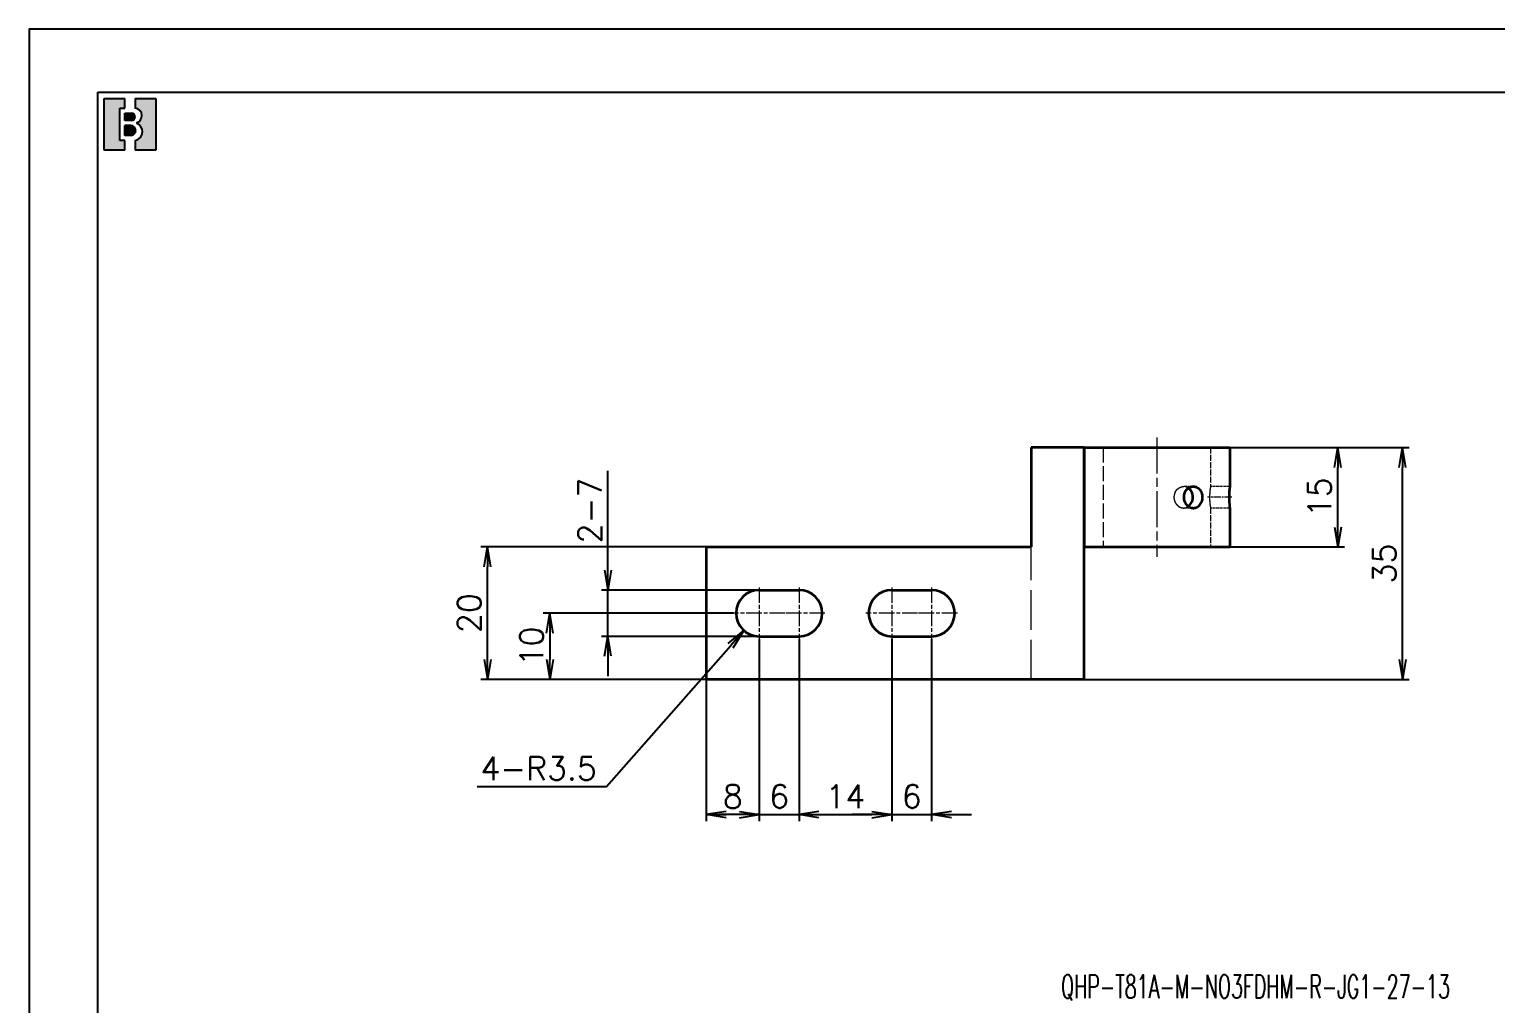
# Model space of a CAD drawing. Header units: inches. Extents: x 23 to 1845, y 4 to 536.
# Drawn here: x 711.9 to 933.1, y 170.8 to 317.8 of the extents above; entities that cross this region are included whole.
import ezdxf

# ---------------------------------------------------------------- set-up
doc = ezdxf.new("R2010")
doc.units = ezdxf.units.IN
doc.header["$MEASUREMENT"] = 0
doc.linetypes.add('AM_ISO02W050', pattern=[7.5, 6, -1.5])
doc.linetypes.add('AM_ISO08W050', pattern=[18, 12, -1.5, 3, -1.5])
doc.layers.add('AM_7', color=2, linetype='AM_ISO08W050', lineweight=25)
doc.layers.add('AM_HID', color=1, linetype='AM_ISO02W050', lineweight=25)
doc.layers.add('title_frame', color=7, linetype='Continuous')
doc.layers.add('word_dim', color=253, linetype='Continuous')
doc.styles.get("Standard").update_dxf_attribs({"font": 'txt', "bigfont": 'gbcbig.shx'})
doc.dimstyles.new('STANDARD 1-1', dxfattribs={"dimtxt": 3.5, "dimasz": 3, "dimexe": 1, "dimexo": 0, "dimgap": 1, "dimtad": 3, "dimdsep": 46, "dimtxsty": 'Standard', "dimblk1": 'OPEN', "dimblk2": 'OPEN', "dimsah": 1, "dimcen": 0, "dimclrd": 256, "dimclre": 256, "dimclrt": 3, "dimazin": 2, "dimtfac": 1, "dimtmove": 0, "dimatfit": 3, "dimldrblk": 'OPEN', "dimfxl": 0, "dimtolj": 1, "dimlwd": 25, "dimlwe": 25, "dimarcsym": 0})
doc.dimstyles.new('STANDARD 1-1$4', dxfattribs={"dimtxt": 3.5, "dimasz": 3, "dimexe": 1, "dimexo": 0, "dimgap": 1, "dimtad": 3, "dimtoh": 1, "dimdsep": 46, "dimtxsty": 'Standard', "dimblk1": 'OPEN', "dimblk2": 'OPEN', "dimsah": 1, "dimcen": 0, "dimclrd": 256, "dimclre": 256, "dimclrt": 3, "dimazin": 2, "dimtfac": 1, "dimtofl": 0, "dimtmove": 0, "dimatfit": 3, "dimldrblk": 'OPEN', "dimfxl": 0, "dimtolj": 1, "dimlwd": 25, "dimlwe": 25, "dimarcsym": 0})

# ---------------------------------------------------------------- blocks, each defined once
blk = doc.blocks.new('B\\M+18B40\\M+196A7\\M+100CF\\M+100B0\\M+100B8')
blk.add_hatch(color=1).paths.add_polyline_path([(0.3999999986702711, 0.8149999997779807), (0.3999999986702711, 0.9999999997779806), (-1.3297288e-09, 0.9999999997779806), (-1.3297288e-09, -2.220193e-10), (0.3999999986702711, -2.220193e-10), (0.3999999986702711, 0.1849999997779807), (0.2999999986702711, 0.1849999997779807), (0.2999999986702711, 0.8149999997779807)])
h = blk.add_hatch(color=1)
edge = h.paths.add_edge_path()
edge.add_line((0.5999999986702714, 0.9999999997779806), (0.5999999986702718, 0.8142220507965398))
edge.add_arc((0.5849999986702712, 0.6699999997779816), 0.1449999999999991, -5.115907697472721e-13, 84.06222754839428, ccw=False)
edge.add_arc((0.5849999986702707, 0.6699999997779802), 0.1449999999999993, -69.82872865353448, 1.1368683772161603e-13, ccw=False)
edge.add_line((0.6349999986702715, 0.5338934238898192), (0.6349999986702711, 0.5120827805020305))
edge.add_arc((0.5699999986702688, 0.3549999997779789), 0.1700000000000021, 3.979039320256561e-13, 67.5204943905955, ccw=False)
edge.add_arc((0.5699999986702724, 0.3549999997779802), 0.1699999999999993, -79.83575137827683, 0, ccw=False)
edge.add_line((0.5999999986702714, 0.1876679944711657), (0.5999999986702714, -2.220192918400699e-10))
edge.add_line((0.5999999986702714, -2.220193e-10), (0.9999999986702712, -2.220193e-10))
edge.add_line((0.9999999986702712, -2.220193e-10), (0.9999999986702712, 0.9999999997779806))
edge.add_line((0.9999999986702712, 0.9999999997779806), (0.5999999986702714, 0.9999999997779806))
h = blk.add_hatch(color=1)
edge = h.paths.add_edge_path()
edge.add_arc((0.5299999986702706, 0.6449999997779808), 0.07, 359.9999999999989, 450)
edge.add_line((0.5299999986702706, 0.7149999997779806), (0.3999999986702711, 0.7149999997779806))
edge.add_line((0.3999999986702711, 0.7149999997779806), (0.3999999986702711, 0.5749999997779809))
edge.add_line((0.3999999986702711, 0.5749999997779809), (0.5299999986702701, 0.5749999997779809))
edge.add_arc((0.5299999986702701, 0.6449999997779808), 0.07, 270, 359.9999999999999)
h = blk.add_hatch(color=1)
edge = h.paths.add_edge_path()
edge.add_arc((0.5149999986702705, 0.3799999997779802), 0.095, 1.018e-13, 90)
edge.add_line((0.5149999986702705, 0.4749999997779804), (0.3999999986702711, 0.4749999997779808))
edge.add_line((0.3999999986702711, 0.4749999997779808), (0.3999999986702711, 0.2849999997779809))
edge.add_line((0.3999999986702711, 0.2849999997779809), (0.5149999986702718, 0.2849999997779809))
edge.add_arc((0.5149999986702718, 0.379999999777981), 0.095, 270, 360.0000000000003)
at = {"color": 1}
for p, q in [((-1.3297288e-09, -2.220193e-10), (-1.3297288e-09, 0.9999999997779806)), ((-1.3297288e-09, 0.9999999997779806), (0.3999999986702711, 0.9999999997779806)), ((0.3999999986702711, 0.8149999997779807), (0.3999999986702711, 0.9999999997779806)), ((0.5999999986702714, 0.9999999997779806), (0.5999999986702718, 0.8142220507965398)), ((0.5999999986702714, 0.9999999997779806), (0.9999999986702712, 0.9999999997779806)), ((0.9999999986702712, 0.9999999997779806), (0.9999999986702712, -2.220193e-10)), ((0.2999999986702711, 0.8149999997779807), (0.3999999986702711, 0.8149999997779807)), ((0.2999999986702711, 0.1849999997779807), (0.2999999986702711, 0.8149999997779807)), ((0.3999999986702711, 0.7149999997779806), (0.5299999986702706, 0.7149999997779806)), ((0.3999999986702711, 0.5749999997779809), (0.3999999986702711, 0.7149999997779806)), ((0.5299999986702701, 0.5749999997779809), (0.3999999986702711, 0.5749999997779809)), ((0.5999999986702705, 0.6449999997779794), (0.59999999867027, 0.6449999997779803)), ((0.7299999986702704, 0.6699999997779807), (0.7299999986702704, 0.6699999997779802)), ((0.5149999986702705, 0.4749999997779804), (0.3999999986702711, 0.4749999997779808)), ((0.3999999986702711, 0.2849999997779809), (0.3999999986702711, 0.4749999997779808)), ((0.5149999986702718, 0.2849999997779809), (0.3999999986702711, 0.2849999997779809)), ((0.5699999986702711, 0.5249999997779802), (0.5699999986702716, 0.5249999997779807)), ((0.6099999986702707, 0.3799999997779806), (0.609999998670272, 0.3799999997779815)), ((0.6349999986702715, 0.5338934238898192), (0.6349999986702711, 0.5120827805020305)), ((0.739999998670271, 0.3549999997779802), (0.739999998670271, 0.3549999997779802)), ((0.3999999986702711, 0.1849999997779807), (0.2999999986702711, 0.1849999997779807)), ((0.3999999986702711, -2.220193e-10), (0.3999999986702711, 0.1849999997779807)), ((0.5999999986702714, 0.1876679944711657), (0.5999999986702714, -2.220193e-10)), ((0.3999999986702711, -2.220193e-10), (-1.3297288e-09, -2.220193e-10)), ((0.9999999986702712, -2.220193e-10), (0.5999999986702714, -2.220193e-10))]:
    blk.add_line(p, q, dxfattribs=at)
for centre, radius, start, end in [((0.5299999986702706, 0.6449999997779808), 0.07, 359.9999999999989, 90), ((0.5299999986702701, 0.6449999997779808), 0.07, 270, 359.9999999999999), ((0.5849999986702712, 0.6699999997779816), 0.1449999999999991, 359.9999999999995, 84.06222754839432), ((0.5849999986702707, 0.6699999997779802), 0.1449999999999993, 290.1712713464655, 1.781e-13), ((0.5149999986702705, 0.3799999997779802), 0.095, 1.018e-13, 90), ((0.5149999986702718, 0.379999999777981), 0.095, 270, 2.799e-13), ((0.5699999986702724, 0.3549999997779802), 0.1699999999999993, 280.1642486217232, 0), ((0.5699999986702688, 0.3549999997779789), 0.1700000000000021, 4.58e-13, 67.52049439059552)]:
    blk.add_arc(centre, radius, start, end, dxfattribs=at)
blk.add_attdef('B機密ﾏｰｸ', (-0.0857467348302255, 1.074949466596297), '', height=0.2)
blk = doc.blocks.new('_Open')
at = {"color": 0, "lineweight": -2}
for p, q in [((-1, 0.1666666666666667), (0, 0)), ((-1, -0.1666666666666667), (0, 0)), ((0, 0), (-1, 0))]:
    blk.add_line(p, q, dxfattribs=at)
blk = doc.blocks.new('*D57')
at = {"layer": 'DEFPOINTS', "color": 0, "ltscale": 2, "transparency": 16777216}
for p in [(893.0414853032471, 254.6832359639548), (919.1049302682422, 254.6832359639548), (871.041391509576, 219.6832188920262)]:
    blk.add_point(p, dxfattribs=at)
at = {"layer": 'word_dim', "lineweight": 25, "ltscale": 2, "transparency": 16777216}
for p, q in [((893.0414853032471, 254.6832359639548), (920.1049302682422, 254.6832359639548)), ((919.1049302682422, 222.6832188920262), (919.1049302682422, 251.6832359639548)), ((871.041391509576, 219.6832188920262), (920.1049302682422, 219.6832188920262))]:
    blk.add_line(p, q, dxfattribs=at)
at = {"layer": 'word_dim', "lineweight": 25, "ltscale": 2, "transparency": 16777216, "xscale": 3, "yscale": 3, "zscale": 3}
for p, rotation in [((919.1049302682422, 254.6832359639548), 90), ((919.1049302682422, 219.6832188920262), 270)]:
    blk.add_blockref('_Open', p, dxfattribs=dict(at, rotation=rotation))
at = {"layer": 'word_dim', "color": 3, "ltscale": 2, "transparency": 16777216, "insert": (916.3549302682422, 237.1832274279906), "char_height": 3.5, "attachment_point": 5, "rotation": 90}
blk.add_mtext('\\A1;35', dxfattribs=at)
blk = doc.blocks.new('*D58')
at = {"layer": 'DEFPOINTS', "color": 0, "ltscale": 2, "transparency": 16777216}
for p in [(893.0414853032471, 254.6832359639548), (909.3185454941031, 254.6832359639548), (893.0414980996193, 239.6832359639548)]:
    blk.add_point(p, dxfattribs=at)
at = {"layer": 'word_dim', "lineweight": 25, "ltscale": 2, "transparency": 16777216}
for p, q in [((893.0414853032471, 254.6832359639548), (910.3185454941031, 254.6832359639548)), ((909.3185454941031, 242.6832359639548), (909.3185454941031, 251.6832359639548)), ((893.0414980996193, 239.6832359639548), (910.3185454941031, 239.6832359639548))]:
    blk.add_line(p, q, dxfattribs=at)
at = {"layer": 'word_dim', "lineweight": 25, "ltscale": 2, "transparency": 16777216, "xscale": 3, "yscale": 3, "zscale": 3}
for p, rotation in [((909.3185454941031, 254.6832359639548), 90), ((909.3185454941031, 239.6832359639548), 270)]:
    blk.add_blockref('_Open', p, dxfattribs=dict(at, rotation=rotation))
at = {"layer": 'word_dim', "color": 3, "ltscale": 2, "transparency": 16777216, "insert": (906.5685454941031, 247.1832359639549), "char_height": 3.5, "attachment_point": 5, "rotation": 90}
blk.add_mtext('\\A1;15', dxfattribs=at)
blk = doc.blocks.new('*D59')
at = {"layer": 'DEFPOINTS', "color": 0, "ltscale": 2, "transparency": 16777216}
for p in [(781.0354932729297, 239.6832353611562), (814.0413915085282, 239.6832353611562), (814.0413915085282, 219.6832188920262)]:
    blk.add_point(p, dxfattribs=at)
at = {"layer": 'word_dim', "lineweight": 25, "ltscale": 2, "transparency": 16777216}
for p, q in [((814.0413915085282, 239.6832353611562), (780.0354932729297, 239.6832353611562)), ((781.0354932729297, 222.6832188920262), (781.0354932729297, 236.6832353611562)), ((814.0413915085282, 219.6832188920262), (780.0354932729297, 219.6832188920262))]:
    blk.add_line(p, q, dxfattribs=at)
at = {"layer": 'word_dim', "lineweight": 25, "ltscale": 2, "transparency": 16777216, "xscale": 3, "yscale": 3, "zscale": 3}
for p, rotation in [((781.0354932729297, 239.6832353611562), 90), ((781.0354932729297, 219.6832188920262), 270)]:
    blk.add_blockref('_Open', p, dxfattribs=dict(at, rotation=rotation))
at = {"layer": 'word_dim', "color": 3, "ltscale": 2, "transparency": 16777216, "insert": (778.2854932729297, 229.6832271265913), "char_height": 3.5, "attachment_point": 5, "rotation": 90}
blk.add_mtext('\\A1;20', dxfattribs=at)
blk = doc.blocks.new('*D60')
at = {"layer": 'DEFPOINTS', "color": 0, "ltscale": 2, "transparency": 16777216}
for p in [(818.1414761260876, 229.683218950554), (790.4316953182479, 219.6832188920262), (814.0413915085282, 219.6832188920262)]:
    blk.add_point(p, dxfattribs=at)
at = {"layer": 'word_dim', "lineweight": 25, "ltscale": 2, "transparency": 16777216}
for p, q in [((818.1414761260876, 229.683218950554), (789.4316953182479, 229.683218950554)), ((790.4316953182479, 226.683218950554), (790.4316953182479, 222.6832188920262)), ((814.0413915085282, 219.6832188920262), (789.4316953182479, 219.6832188920262))]:
    blk.add_line(p, q, dxfattribs=at)
at = {"layer": 'word_dim', "lineweight": 25, "ltscale": 2, "transparency": 16777216, "xscale": 3, "yscale": 3, "zscale": 3}
for p, rotation in [((790.4316953182479, 229.683218950554), 90), ((790.4316953182479, 219.6832188920262), 270)]:
    blk.add_blockref('_Open', p, dxfattribs=dict(at, rotation=rotation))
at = {"layer": 'word_dim', "color": 3, "ltscale": 2, "transparency": 16777216, "insert": (787.6816953182479, 224.6832189212902), "char_height": 3.5, "attachment_point": 5, "rotation": 90}
blk.add_mtext('\\A1;10', dxfattribs=at)
blk = doc.blocks.new('*D61')
at = {"layer": 'DEFPOINTS', "color": 0, "ltscale": 2, "transparency": 16777216}
for p in [(799.2186533670665, 233.183218950554), (822.0414738175659, 233.183218950554), (822.0414797019239, 226.183218950554)]:
    blk.add_point(p, dxfattribs=at)
at = {"layer": 'word_dim', "lineweight": 25, "ltscale": 2, "transparency": 16777216}
for p, q in [((799.2186533670665, 236.183218950554), (799.2186533670665, 251.183218950554)), ((822.0414738175659, 233.183218950554), (798.2186533670665, 233.183218950554)), ((799.2186533670665, 226.183218950554), (799.2186533670665, 233.183218950554)), ((822.0414797019239, 226.183218950554), (798.2186533670665, 226.183218950554)), ((799.2186533670665, 223.183218950554), (799.2186533670665, 220.183218950554))]:
    blk.add_line(p, q, dxfattribs=at)
at = {"layer": 'word_dim', "lineweight": 25, "ltscale": 2, "transparency": 16777216, "xscale": 3, "yscale": 3, "zscale": 3}
for p, rotation in [((799.2186533670665, 233.183218950554), 270), ((799.2186533670665, 226.183218950554), 90)]:
    blk.add_blockref('_Open', p, dxfattribs=dict(at, rotation=rotation))
at = {"layer": 'word_dim', "color": 3, "ltscale": 2, "transparency": 16777216, "insert": (796.4686533670665, 245.1832189505541), "char_height": 3.5, "attachment_point": 5, "rotation": 90}
blk.add_mtext('\\A1;{\\Fromans,bigfont|c134;2-7}', dxfattribs=at)
blk = doc.blocks.new('*D62')
at = {"layer": 'DEFPOINTS', "color": 0, "ltscale": 2, "transparency": 16777216}
for p in [(822.0414776519665, 225.7832193320237), (814.0413915085282, 219.6832188920262), (814.0413915085282, 199.2828981230005)]:
    blk.add_point(p, dxfattribs=at)
at = {"layer": 'word_dim', "lineweight": 25, "ltscale": 2, "transparency": 16777216}
for p, q in [((822.0414776519665, 225.7832193320237), (822.0414776519665, 198.2828981230005)), ((814.0413915085282, 219.6832188920262), (814.0413915085282, 198.2828981230005)), ((819.0414776519665, 199.2828981230005), (817.0413915085282, 199.2828981230005))]:
    blk.add_line(p, q, dxfattribs=at)
at = {"layer": 'word_dim', "lineweight": 25, "ltscale": 2, "transparency": 16777216, "xscale": 3, "yscale": 3, "zscale": 3, "rotation": 180}
blk.add_blockref('_Open', (814.0413915085282, 199.2828981230005), dxfattribs=at)
at = {"layer": 'word_dim', "lineweight": 25, "ltscale": 2, "transparency": 16777216, "xscale": 3, "yscale": 3, "zscale": 3}
blk.add_blockref('_Open', (822.0414776519665, 199.2828981230005), dxfattribs=at)
at = {"layer": 'word_dim', "color": 3, "ltscale": 2, "transparency": 16777216, "insert": (818.0414345802474, 202.0328981230005), "char_height": 3.5, "attachment_point": 5}
blk.add_mtext('\\A1;8', dxfattribs=at)
blk = doc.blocks.new('*D63')
at = {"layer": 'DEFPOINTS', "color": 0, "ltscale": 2, "transparency": 16777216}
for p in [(822.0414776519665, 225.7832193320237), (828.0414776519665, 225.7832193320237), (828.0414776519665, 199.2828981230005)]:
    blk.add_point(p, dxfattribs=at)
at = {"layer": 'word_dim', "lineweight": 25, "ltscale": 2, "transparency": 16777216}
for p, q in [((822.0414776519665, 225.7832193320237), (822.0414776519665, 198.2828981230005)), ((828.0414776519665, 225.7832193320237), (828.0414776519665, 198.2828981230005)), ((819.0414776519665, 199.2828981230005), (816.0414776519665, 199.2828981230005)), ((822.0414776519665, 199.2828981230005), (828.0414776519665, 199.2828981230005)), ((831.0414776519665, 199.2828981230005), (834.0414776519665, 199.2828981230005))]:
    blk.add_line(p, q, dxfattribs=at)
at = {"layer": 'word_dim', "lineweight": 25, "ltscale": 2, "transparency": 16777216, "xscale": 3, "yscale": 3, "zscale": 3}
blk.add_blockref('_Open', (822.0414776519665, 199.2828981230005), dxfattribs=at)
at = {"layer": 'word_dim', "lineweight": 25, "ltscale": 2, "transparency": 16777216, "xscale": 3, "yscale": 3, "zscale": 3, "rotation": 180}
blk.add_blockref('_Open', (828.0414776519665, 199.2828981230005), dxfattribs=at)
at = {"layer": 'word_dim', "color": 3, "ltscale": 2, "transparency": 16777216, "insert": (825.0414776519665, 202.0328981230005), "char_height": 3.5, "attachment_point": 5}
blk.add_mtext('\\A1;6', dxfattribs=at)
blk = doc.blocks.new('*D64')
at = {"layer": 'DEFPOINTS', "color": 0, "ltscale": 2, "transparency": 16777216}
for p in [(828.0414776519665, 225.7832193320237), (842.0414776519665, 225.7832193320237), (842.0414776519665, 199.2828981230005)]:
    blk.add_point(p, dxfattribs=at)
at = {"layer": 'word_dim', "lineweight": 25, "ltscale": 2, "transparency": 16777216}
for p, q in [((828.0414776519665, 225.7832193320237), (828.0414776519665, 198.2828981230005)), ((842.0414776519665, 225.7832193320237), (842.0414776519665, 198.2828981230005)), ((831.0414776519665, 199.2828981230005), (839.0414776519665, 199.2828981230005))]:
    blk.add_line(p, q, dxfattribs=at)
at = {"layer": 'word_dim', "lineweight": 25, "ltscale": 2, "transparency": 16777216, "xscale": 3, "yscale": 3, "zscale": 3, "rotation": 180}
blk.add_blockref('_Open', (828.0414776519665, 199.2828981230005), dxfattribs=at)
at = {"layer": 'word_dim', "lineweight": 25, "ltscale": 2, "transparency": 16777216, "xscale": 3, "yscale": 3, "zscale": 3}
blk.add_blockref('_Open', (842.0414776519665, 199.2828981230005), dxfattribs=at)
at = {"layer": 'word_dim', "color": 3, "ltscale": 2, "transparency": 16777216, "insert": (835.0414776519665, 202.0328981230005), "char_height": 3.5, "attachment_point": 5}
blk.add_mtext('\\A1;14', dxfattribs=at)
blk = doc.blocks.new('*D65')
at = {"layer": 'DEFPOINTS', "color": 0, "ltscale": 2, "transparency": 16777216}
for p in [(842.0414776519665, 225.7832193320237), (848.0414776519665, 225.7832193320237), (848.0414776519665, 199.2828981230005)]:
    blk.add_point(p, dxfattribs=at)
at = {"layer": 'word_dim', "lineweight": 25, "ltscale": 2, "transparency": 16777216}
for p, q in [((842.0414776519665, 225.7832193320237), (842.0414776519665, 198.2828981230005)), ((848.0414776519665, 225.7832193320237), (848.0414776519665, 198.2828981230005)), ((839.0414776519665, 199.2828981230005), (836.0414776519665, 199.2828981230005)), ((842.0414776519665, 199.2828981230005), (848.0414776519665, 199.2828981230005)), ((851.0414776519665, 199.2828981230005), (854.0414776519665, 199.2828981230005))]:
    blk.add_line(p, q, dxfattribs=at)
at = {"layer": 'word_dim', "lineweight": 25, "ltscale": 2, "transparency": 16777216, "xscale": 3, "yscale": 3, "zscale": 3}
blk.add_blockref('_Open', (842.0414776519665, 199.2828981230005), dxfattribs=at)
at = {"layer": 'word_dim', "lineweight": 25, "ltscale": 2, "transparency": 16777216, "xscale": 3, "yscale": 3, "zscale": 3, "rotation": 180}
blk.add_blockref('_Open', (848.0414776519665, 199.2828981230005), dxfattribs=at)
at = {"layer": 'word_dim', "color": 3, "ltscale": 2, "transparency": 16777216, "insert": (845.0414776519665, 202.0328981230005), "char_height": 3.5, "attachment_point": 5}
blk.add_mtext('\\A1;6', dxfattribs=at)
blk = doc.blocks.new('*D66')
at = {"layer": 'DEFPOINTS', "color": 0, "ltscale": 2, "transparency": 16777216}
for p in [(822.0414776520537, 229.6832189505394), (819.7289660310689, 227.0559979847631)]:
    blk.add_point(p, dxfattribs=at)
at = {"layer": 'word_dim', "lineweight": 25, "ltscale": 2, "transparency": 16777216}
for p, q in [((799.0034616797041, 203.5099629879724), (817.7468132130984, 224.8040942998308)), ((779.5034616796675, 203.5099629879724), (799.0034616797041, 203.5099629879724))]:
    blk.add_line(p, q, dxfattribs=at)
at = {"layer": 'word_dim', "lineweight": 25, "ltscale": 2, "transparency": 16777216, "xscale": 3, "yscale": 3, "zscale": 3, "rotation": 48.64537551102161}
blk.add_blockref('_Open', (819.7289660310689, 227.0559979847631), dxfattribs=at)
at = {"layer": 'word_dim', "color": 3, "ltscale": 2, "transparency": 16777216, "insert": (788.7534616796675, 206.2599629879724), "char_height": 3.5, "attachment_point": 5}
blk.add_mtext('\\A1;{\\Fromans,bigfont|c134;4-R3.5}', dxfattribs=at)

msp = doc.modelspace()

# ---------------------------------------------------------------- linework, layer by layer
at = {"color": 7, "lineweight": 35, "ltscale": 0.2000000000044565}
msp.add_line((871.041391509576, 254.6832188926519), (863.0413915093432, 254.6832188926519), dxfattribs=at)
at = {"color": 7, "lineweight": 35, "ltscale": 0.374998539669653}
msp.add_line((863.0413915093432, 254.6832188926519), (863.0413915093432, 239.6832773058586), dxfattribs=at)
at = {"color": 7, "lineweight": 35}
for p, q in [((871.041391509576, 219.6832188920262), (871.041391509576, 254.6832188926519)), ((814.0413915085282, 239.6832353611562), (863.0413915093432, 239.6832773058586)), ((814.0413915085282, 239.6832353611562), (814.0413915085282, 219.6832188920262)), ((871.041391509576, 219.6832188920262), (814.0413915085282, 219.6832188920262))]:
    msp.add_line(p, q, dxfattribs=at)
at = {"color": 7, "lineweight": 35, "ltscale": 0.08054561851066158}
for p, q in [((871.0414853032471, 254.6832171959713), (874.263310043656, 254.6832199444789)), ((871.0414980996193, 239.6832171959713), (874.2633228400282, 239.6832199444789))]:
    msp.add_line(p, q, dxfattribs=at)
at = {"color": 7, "lineweight": 35, "ltscale": 0.3749999999999858}
msp.add_line((871.0414853032471, 254.6832171959713), (871.0414980996193, 239.6832171959713), dxfattribs=at)
at = {"color": 7, "lineweight": 35, "ltscale": 0.4694543814893112}
for p, q in [((874.263310043656, 254.6832199444789), (893.0414853032471, 254.6832359639548)), ((874.2633228400282, 239.6832199444789), (893.0414980996193, 239.6832359639548))]:
    msp.add_line(p, q, dxfattribs=at)
at = {"color": 7, "lineweight": 35, "ltscale": 0.1469750475124068}
msp.add_line((893.0414853032471, 254.6832359639548), (893.0414903185938, 248.8042340634593), dxfattribs=at)
at = {"color": 7, "lineweight": 35, "ltscale": 0.146974954720994}
msp.add_line((893.0414715105344, 245.5622341527369), (893.0414980996193, 239.6832359639548), dxfattribs=at)
at = {"color": 7, "lineweight": 35, "ltscale": 0.1500000050117801}
for p, q in [((822.0414776519665, 233.183218950554), (828.0414724067577, 233.1832246725999)), ((842.0414766982922, 233.1832199042283), (848.0414714530834, 233.1832256262742)), ((822.0414776519665, 226.183218950554), (828.0414776519665, 226.183218950554)), ((842.0414766982922, 226.1832199042283), (848.0414766982922, 226.1832199042283))]:
    msp.add_line(p, q, dxfattribs=at)
at = {"color": 7, "lineweight": 35}
for centre, radius, start, end in [((903.9775976663132, 247.185493461121), 11.05584590177314, 175.9808609624639, 188.4428222645586), ((904.1101747822158, 247.1721766708679), 11.18869806844998, 171.6130097182241, 179.4942621584415), ((885.9064002059658, 246.9520364115624), 1.459088583728174, 307.6472392477477, 338.0410880319159)]:
    msp.add_arc(centre, radius, start, end, dxfattribs=at)
at = {"color": 7, "lineweight": 35, "ltscale": 0.1500000050117801}
for centre, start, end in [((822.0414776519665, 229.683218950554), 90, 270), ((828.0414757446179, 229.6832246725999), 270.0000312236028, 89.9999687763972), ((842.0414766982922, 229.6832199042283), 90, 270), ((848.0414747909435, 229.6832256262742), 270.0000312236028, 89.9999687763972)]:
    msp.add_arc(centre, 3.5, start, end, dxfattribs=at)
at = {"color": 7, "lineweight": 35}
for points, knots in [([(886.2632797846945, 247.9603740976918), (886.1728128784362, 247.7825472338764), (886.1079206959603, 247.5900289251322), (886.072013414514, 247.3883908364251), (886.060333107298, 246.9799621967277), (886.1655277988084, 246.5865364147494), (886.2464996653634, 246.3998741793939), (886.4578192965037, 246.0616549454307), (886.7527497192405, 245.8063146006489), (886.9153145157525, 245.704880740569), (887.141837228779, 245.6110496943757), (887.3758151347192, 245.5716639720513), (887.4309723079114, 245.5654776499459), (887.4860043890567, 245.5624004191804), (887.5408709242383, 245.5624225153178)], [0, 0, 0, 0, 0, 0, 1.767080745375652, 1.767080745375652, 1.767080745375652, 3.53525411278705, 3.53525411278705, 3.53525411278705, 5.27358654063369, 5.27358654063369, 5.27358654063369, 5.805017680337182, 5.805017680337182, 5.805017680337182, 5.805017680337182, 5.805017680337182, 5.805017680337182]), ([(886.2632797846945, 247.9603740976918), (886.3555877825038, 248.1418199150094), (886.4745202042304, 248.3079677283267), (886.6169614403534, 248.4529134685317), (886.8816519942975, 248.6478556211105), (887.1789231122148, 248.759258948764), (887.2991561951258, 248.7890171990466), (887.4206398775477, 248.8039613424362), (887.5413168121504, 248.8039606689154)], [0, 0, 0, 0, 0, 0, 1.803077480493219, 1.803077480493219, 1.803077480493219, 2.97189319362213, 2.97189319362213, 2.97189319362213, 2.97189319362213, 2.97189319362213, 2.97189319362213]), ([(886.7975613519575, 248.5692273807099), (886.9367943381567, 248.4655180169239), (887.0597782249006, 248.3360092010143), (887.1630744873455, 248.1851019606574), (887.329840561948, 247.8468466251243), (887.4083417919956, 247.4647442157611), (887.4250889819723, 247.2653297883107), (887.4159190871778, 246.9661043478873), (887.3552635022697, 246.678699213694), (887.3291113769428, 246.58415667387), (887.2975634551167, 246.4934433907065), (887.2604874432927, 246.4060788842644)], [0, 0, 0, 0, 0, 0, 1.675218777656774, 1.675218777656774, 1.675218777656774, 3.397867519705098, 3.397867519705098, 3.397867519705098, 4.254147609420801, 4.254147609420801, 4.254147609420801, 4.254147609420801, 4.254147609420801, 4.254147609420801]), ([(887.5413168121504, 248.8039606689154), (887.716606294669, 248.8039596905901), (887.8901925028676, 248.7724265031602), (888.055589362446, 248.7089543303036), (888.3611557667518, 248.5216814746118), (888.5958979212355, 248.2349657660261), (888.6924614481886, 248.0700255130387), (888.8164698745732, 247.768645447085), (888.8747375479925, 247.4425757421877), (888.8874706795814, 247.3073070016426), (888.8899249836013, 247.1047173642464), (888.8675972289548, 246.9046398223463), (888.8573509356847, 246.8381569311341), (888.8318285252226, 246.7092377108665), (888.7956210900938, 246.583670207855), (888.7752603125318, 246.5229345225989), (888.7524772762463, 246.4637734005255), (888.7272366644956, 246.4060790343819)], [0, 0, 0, 0, 0, 0, 1.697765213276334, 1.697765213276334, 1.697765213276334, 3.425517061246611, 3.425517061246611, 3.425517061246611, 4.600289071955998, 4.600289071955998, 4.600289071955998, 5.1900001155822, 5.1900001155822, 5.1900001155822, 5.758411403731265, 5.758411403731265, 5.758411403731265, 5.758411403731265, 5.758411403731265, 5.758411403731265]), ([(887.5408709242383, 245.5624225153178), (887.6913890401393, 245.5624831327614), (887.8406604427637, 245.5858692178763), (887.9846127217079, 245.6328075458905), (888.2011046925236, 245.7434733746368), (888.3876277183208, 245.9039848073617), (888.4535036518846, 245.9714375082722), (888.5542367376529, 246.0932186367017), (888.639705247353, 246.2295920205679), (888.67168529843, 246.2868677903634), (888.7008081043514, 246.3456692853097), (888.7272366644956, 246.4060790343819)], [0, 0, 0, 0, 0, 0, 1.457901681044028, 1.457901681044028, 1.457901681044028, 2.338871769102685, 2.338871769102685, 2.338871769102685, 2.93402359623714, 2.93402359623714, 2.93402359623714, 2.93402359623714, 2.93402359623714, 2.93402359623714])]:
    msp.add_open_spline(points, degree=5, knots=knots, dxfattribs=at)
at = {"layer": 'AM_7', "lineweight": 13, "ltscale": 0.4500151306392399}
msp.add_line((882.0414840235517, 256.183278674408), (882.0414993797222, 238.182673448845), dxfattribs=at)
at = {"layer": 'AM_7', "lineweight": 13, "ltscale": 0.09191049337389018}
msp.add_line((893.3479342178234, 247.183234209343), (889.6715144828686, 247.1832318251572), dxfattribs=at)
at = {"layer": 'AM_7', "lineweight": 13, "ltscale": 0.1949999809265137}
for p, q in [((822.0414776519665, 233.5832185690842), (822.0414776519665, 225.7832193320237)), ((842.0414776519665, 233.5832185690842), (842.0414776519665, 225.7832193320237)), ((825.9414753631481, 229.683218950554), (818.1414761260876, 229.683218950554)), ((831.9414753631481, 229.6832246725999), (824.1414761260876, 229.6832246725999)), ((845.9414753631481, 229.683218950554), (838.1414761260876, 229.683218950554))]:
    msp.add_line(p, q, dxfattribs=at)
at = {"layer": 'AM_7', "lineweight": 13, "ltscale": 0.1950000286102295}
for p, q in [((828.0414776519665, 233.5832242911301), (828.0414776519665, 225.783223146721)), ((848.0414776519665, 233.5832242911301), (848.0414776519665, 225.783223146721)), ((851.9414772704968, 229.6832246725999), (844.1414761260876, 229.6832246725999))]:
    msp.add_line(p, q, dxfattribs=at)
at = {"layer": 'AM_HID', "lineweight": 13, "ltscale": 0.374999999999983}
msp.add_line((873.9414853032704, 254.6832196699279), (873.9414980995844, 239.6832196699279), dxfattribs=at)
at = {"layer": 'AM_HID', "lineweight": 13, "ltscale": 0.1469750600324057}
msp.add_line((890.1414853032238, 254.6832334899836), (890.1414903185705, 248.8042310886985), dxfattribs=at)
at = {"layer": 'AM_HID', "lineweight": 13, "ltscale": 0.03624868239517146}
msp.add_line((887.5413109188576, 248.8042265684953), (886.0913636230889, 248.8042264223941), dxfattribs=at)
at = {"layer": 'AM_HID', "lineweight": 13, "ltscale": 0.07249146938686127}
msp.add_line((893.0410761627627, 248.8042341454739), (890.1414173872818, 248.8042319955448), dxfattribs=at)
at = {"layer": 'AM_HID', "lineweight": 13, "ltscale": 0.03625077849023928}
msp.add_line((887.5412881987195, 245.5622265711454), (886.0912570591227, 245.5622264244766), dxfattribs=at)
at = {"layer": 'AM_HID', "lineweight": 13, "ltscale": 0.1469814805367458}
msp.add_line((890.1414930839001, 245.5624927114577), (890.141498099596, 239.6832334899836), dxfattribs=at)
at = {"layer": 'AM_HID', "lineweight": 13, "ltscale": 0.07249946095451855}
msp.add_line((893.0414715105344, 245.5622341527369), (890.1414930839001, 245.5624927114577), dxfattribs=at)
at = {"layer": 'AM_HID', "lineweight": 13}
msp.add_line((863.041440438179, 219.6832188920262), (863.041440438179, 239.6832773059168), dxfattribs=at)
for centre, radius, start, end in [((886.093995513851, 247.6321387235394), 1.171712954413263, 53.10079091322036, 90.13094758529299), ((898.1053331134517, 247.185892186043), 8.127258635815851, 174.5313406264687, 191.5214043929216), ((898.1430404656476, 247.1797718482294), 8.164657088168461, 168.5245436293125, 185.4378629897591), ((886.0920734382726, 246.7368249933234), 1.17438472106147, 270.0488552067976, 306.8880296276069), ((903.8120448522295, 247.1791766450069), 10.89040371276238, 179.5172438062573, 184.0707559757267), ((904.1345121241666, 247.2022440329483), 11.21366654617061, 184.0713577511998, 188.4097664271198)]:
    msp.add_arc(centre, radius, start, end, dxfattribs=at)
for points, knots in [([(884.7965305634916, 247.9603739475742), (884.7037621268446, 247.7826025564164), (884.6368940959128, 247.5899225650819), (884.5999317173755, 247.3878008532802), (884.588328606731, 246.9781711951682), (884.6972150609272, 246.5841277664758), (884.7807302367783, 246.397560591201), (884.9977183871579, 246.0598742789616), (885.298082502899, 245.8053388858707), (885.46309568377, 245.7041006440149), (885.6921391399719, 245.6104678527363), (885.9276380250722, 245.5713966786016), (885.9829858195062, 245.5653013845904), (886.0381457511012, 245.5623195951366), (886.093074812894, 245.5624460667195)], [0, 0, 0, 0, 0, 0, 1.771853757975796, 1.771853757975796, 1.771853757975796, 3.545062896002432, 3.545062896002432, 3.545062896002432, 5.290623874102679, 5.290623874102679, 5.290623874102679, 5.822924292143677, 5.822924292143677, 5.822924292143677, 5.822924292143677, 5.822924292143677, 5.822924292143677]), ([(884.7965305634916, 247.9603739475742), (884.8912641178958, 248.1419110775341), (885.0130074992103, 248.3079043838543), (885.158220674135, 248.4526128367461), (885.4268411881549, 248.6474491412546), (885.7270041777429, 248.7590534965884), (885.8481373326995, 248.7889003541086), (885.9702761965946, 248.803905330863), (886.0913175120277, 248.8038894921219)], [0, 0, 0, 0, 0, 0, 1.800511975212487, 1.800511975212487, 1.800511975212487, 2.966837079338671, 2.966837079338671, 2.966837079338671, 2.966837079338671, 2.966837079338671, 2.966837079338671])]:
    msp.add_open_spline(points, degree=5, knots=knots, dxfattribs=at)
at = {"layer": 'title_frame', "color": 4}
msp.add_lwpolyline([(1131.915966463208, 317.8090376515784), (711.915966463208, 317.8090376515784), (711.915966463208, 20.80903765157836), (1131.915966463208, 20.80903765157836)], close=True, dxfattribs=at)
at = {"layer": 'title_frame'}
msp.add_lwpolyline([(722.2409664632196, 308.3465376515842), (1121.590966463196, 308.3465376515842), (1121.590966463196, 30.2715376515871), (722.2409664632196, 30.2715376515871)], close=True, dxfattribs=at)

# ---------------------------------------------------------------- block references
at = {"layer": 'title_frame', "xscale": 7.778749999997672, "yscale": 7.778749999997672, "zscale": 7.77875}
msp.add_blockref('B\\M+18B40\\M+196A7\\M+100CF\\M+100B0\\M+100B8', (723.2209664735619, 299.5877876533077), dxfattribs=at)

# ---------------------------------------------------------------- texts
at = {"layer": 'word_dim', "color": 3, "ltscale": 2, "insert": (926.245272728198, 171.2546910014817), "char_height": 3.5, "attachment_point": 9}
msp.add_mtext('{\\W0.6;QHP-T81A-M-NO3FDHM-R-JG1-27-\\Fromans,bigfont|c134;13}', dxfattribs=at)

# ---------------------------------------------------------------- dimensions: what is measured, and where the dimension line sits
at = {"layer": 'word_dim', "ltscale": 2}
for base, p1, p2, picture, middle in [((919.1049302682422, 254.6832359639548), (871.041391509576, 219.6832188920262), (893.0414853032471, 254.6832359639548), '*D57', (916.3549302682422, 237.1832274279906)), ((909.3185454941031, 254.6832359639548), (893.0414980996193, 239.6832359639548), (893.0414853032471, 254.6832359639548), '*D58', (906.5685454941031, 247.1832359639549)), ((781.0354932729297, 239.6832353611562), (814.0413915085282, 219.6832188920262), (814.0413915085282, 239.6832353611562), '*D59', (778.2854932729297, 229.6832271265913)), ((790.4316953182479, 219.6832188920262), (818.1414761260876, 229.683218950554), (814.0413915085282, 219.6832188920262), '*D60', (787.6816953182479, 224.6832189212902))]:
    dim = msp.add_linear_dim(base=base, p1=p1, p2=p2, angle=90, dimstyle='STANDARD 1-1', dxfattribs=at)
    dim.commit()
    dim.dimension.update_dxf_attribs({"geometry": picture, "text_midpoint": middle})
dim = msp.add_linear_dim(base=(799.2186533670665, 233.183218950554), p1=(822.0414797019239, 226.183218950554), p2=(822.0414738175659, 233.183218950554), angle=90, text='{\\Fromans,bigfont|c134;2-<>}', dimstyle='STANDARD 1-1', dxfattribs=at)
dim.commit()
dim.dimension.update_dxf_attribs({"geometry": '*D61', "text_midpoint": (796.4686533670665, 245.1832189505541)})
dim = msp.add_radius_dim(center=(822.0414776520537, 229.6832189505394), mpoint=(819.7289660310689, 227.0559979847631), text='{\\Fromans,bigfont|c134;4-<>}', dimstyle='STANDARD 1-1$4', dxfattribs=at)
dim.commit()
dim.dimension.update_dxf_attribs({"geometry": '*D66', "text_midpoint": (788.7534616796675, 203.5099629879724), "dimtype": 164})
for base, p1, p2, picture, middle in [((814.0413915085282, 199.2828981230005), (822.0414776519665, 225.7832193320237), (814.0413915085282, 219.6832188920262), '*D62', (818.0414345802474, 202.0328981230005)), ((828.0414776519665, 199.2828981230005), (822.0414776519665, 225.7832193320237), (828.0414776519665, 225.7832193320237), '*D63', (825.0414776519665, 202.0328981230005)), ((842.0414776519665, 199.2828981230005), (828.0414776519665, 225.7832193320237), (842.0414776519665, 225.7832193320237), '*D64', (835.0414776519665, 202.0328981230005)), ((848.0414776519665, 199.2828981230005), (842.0414776519665, 225.7832193320237), (848.0414776519665, 225.7832193320237), '*D65', (845.0414776519665, 202.0328981230005))]:
    dim = msp.add_linear_dim(base=base, p1=p1, p2=p2, dimstyle='STANDARD 1-1', dxfattribs=at)
    dim.commit()
    dim.dimension.update_dxf_attribs({"geometry": picture, "text_midpoint": middle})

doc.saveas('drawing.dxf')
